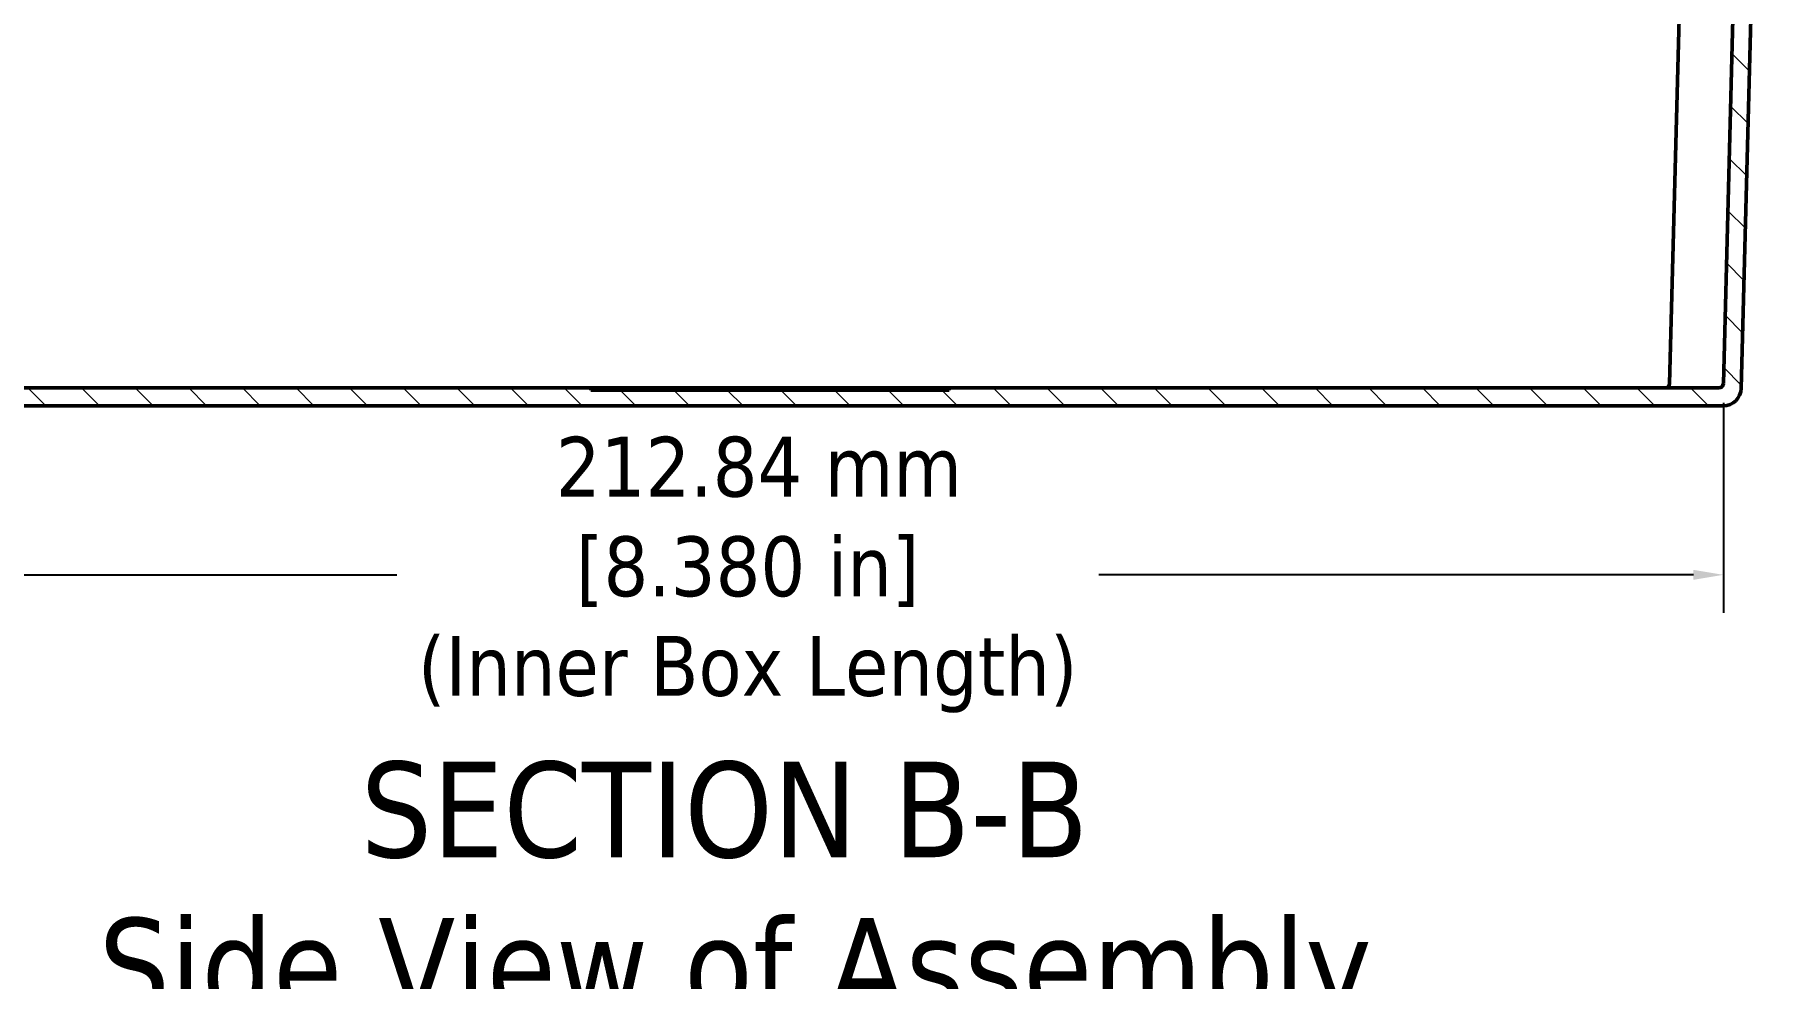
# Model space of a CAD drawing. Header units: millimetres. Extents: x 3 to 1148, y 20 to 725.
# Drawn here: x 136.9 to 329.9, y 259 to 364.3 of the extents above; entities that cross this region are included whole.
import ezdxf

# ---------------------------------------------------------------- set-up
doc = ezdxf.new("R2010")
doc.units = ezdxf.units.MM
doc.header["$LTSCALE"] = 1.333333
for name, color, linetype, lineweight in [('Dimension (ANSI)', 7, 'Continuous', 25), ('Hatch (ANSI)', 7, 'Continuous', 18), ('Symbol (ANSI)', 7, 'Continuous', 25), ('Visible (ANSI)', 7, 'Continuous', 50)]:
    doc.layers.add(name, color=color, linetype=linetype, lineweight=lineweight)
doc.styles.add('Label Text (ANSI)', font='TAHOMA.TTF')
doc.styles.add('Note Text (ANSI)', font='TAHOMA.TTF')
doc.dimstyles.new('Default - mm (ANSI)', dxfattribs={"dimscale": 1.333333, "dimtxt": 5, "dimasz": 2.5, "dimexe": 3.175, "dimexo": 1.6002, "dimgap": 0.8, "dimtad": 0, "dimtih": 1, "dimtoh": 1, "dimrnd": 1e-08, "dimzin": 0, "dimdsep": 46, "dimtxsty": 'Note Text (ANSI)', "dimcen": 0.09, "dimdle": 10, "dimclrd": 256, "dimclre": 256, "dimclrt": 256, "dimadec": 1, "dimazin": 0, "dimtfac": 0.6096, "dimtofl": 0, "dimtmove": 0, "dimatfit": 3, "dimfxl": 0, "dimtolj": 1, "dimtzin": 0, "dimlwd": -1, "dimlwe": -1, "dimarcsym": 0})

# ---------------------------------------------------------------- blocks, each defined once
blk = doc.blocks.new('*D12')
at = {"layer": 'Defpoints', "color": 0}
for p in [(112.52, 325.38), (325.36, 325.38), (325.36, 304.05)]:
    blk.add_point(p, dxfattribs=at)
at = {"layer": 'Dimension (ANSI)'}
for p, q in [((112.52, 323.25), (112.52, 299.82)), ((325.36, 323.25), (325.36, 299.82)), ((115.85, 304.05), (177.27, 304.05)), ((322.02, 304.05), (255.63, 304.05))]:
    blk.add_line(p, q, dxfattribs=at)
for points in [[(115.85, 304.6), (115.85, 303.49), (112.52, 304.05)], [(322.02, 304.6), (322.02, 303.49), (325.36, 304.05)]]:
    blk.add_solid(points, dxfattribs=at)
at = {"layer": 'Dimension (ANSI)', "insert": (216.45, 304.05), "char_height": 6.6667, "attachment_point": 5, "style": 'Note Text (ANSI)'}
blk.add_mtext('\\A1; 212.84 mm\\P[8.380 in]{\\P(Inner Box Length)}', dxfattribs=at)

msp = doc.modelspace()

# ---------------------------------------------------------------- hatches: boundary and pattern name
at = {"layer": 'Hatch (ANSI)'}
h = msp.add_hatch(dxfattribs=at)
h.set_pattern_fill('ANSI31', color=256, scale=33.866667, angle=90, style=0)
h.set_pattern_definition([(135, (0, 0), (-2.99342, -2.99342), [])])
edge = h.paths.add_edge_path()
edge.add_line((198.936, 324.895), (113.015, 324.895))
edge.add_ellipse((113.015, 325.395), major_axis=(0, -0.5), ratio=1, start_angle=271.5, end_angle=360, ccw=False)
edge.add_line((112.515, 325.382), (109.936, 423.895))
edge.add_line((109.936, 423.895), (107.936, 423.895))
edge.add_line((107.936, 423.895), (110.529, 324.843))
edge.add_ellipse((112.529, 324.895), major_axis=(-1.999, -0.052), ratio=1, start_angle=0, end_angle=88.5)
edge.add_line((112.529, 322.895), (325.342, 322.895))
edge.add_ellipse((325.342, 324.895), major_axis=(0, -2), ratio=1, start_angle=0, end_angle=88.5)
edge.add_line((327.342, 324.843), (329.936, 423.895))
edge.add_line((329.936, 423.895), (327.936, 423.895))
edge.add_line((327.936, 423.895), (325.356, 325.382))
edge.add_ellipse((324.856, 325.395), major_axis=(0.5, -0.013), ratio=1, start_angle=271.5, end_angle=360, ccw=False)
edge.add_line((324.856, 324.895), (238.936, 324.895))
edge.add_line((238.936, 324.895), (238.922, 324.645))
edge.add_line((238.922, 324.645), (198.949, 324.645))
edge.add_line((198.949, 324.645), (198.936, 324.895))

# ---------------------------------------------------------------- linework, layer by layer
at = {"layer": 'Visible (ANSI)'}
for p, q in [((327.936, 423.895), (325.356, 325.382)), ((327.342, 324.843), (329.936, 423.895)), ((319.356, 325.382), (321.896, 422.395)), ((198.936, 324.895), (113.015, 324.895)), ((198.949, 324.645), (198.936, 324.895)), ((200.456, 324.895), (198.936, 324.895)), ((238.922, 324.645), (198.949, 324.645)), ((200.456, 324.895), (200.447, 324.645)), ((200.775, 324.895), (200.775, 324.645)), ((201.1, 324.895), (201.109, 324.645)), ((202.618, 324.895), (201.1, 324.895)), ((202.618, 324.895), (202.609, 324.645)), ((202.937, 324.895), (202.937, 324.645)), ((203.809, 324.895), (203.262, 324.895)), ((203.262, 324.895), (203.271, 324.645)), ((203.809, 324.895), (203.801, 324.645)), ((204.128, 324.895), (204.128, 324.645)), ((204.663, 324.895), (204.5, 324.895)), ((206.048, 324.895), (204.663, 324.895)), ((204.663, 324.895), (204.669, 324.645)), ((206.048, 324.895), (206.042, 324.645)), ((206.212, 324.895), (206.048, 324.895)), ((206.212, 324.895), (206.203, 324.645)), ((206.6, 324.895), (206.6, 324.645)), ((207.472, 324.895), (206.925, 324.895)), ((206.925, 324.895), (206.934, 324.645)), ((207.472, 324.895), (207.463, 324.645)), ((207.771, 324.895), (207.771, 324.645)), ((208.072, 324.895), (208.081, 324.645)), ((208.639, 324.895), (208.072, 324.895)), ((208.639, 324.895), (208.63, 324.645)), ((209.096, 324.895), (209.096, 324.645)), ((210.119, 324.895), (209.553, 324.895)), ((210.119, 324.895), (210.111, 324.645)), ((210.416, 324.895), (210.416, 324.645)), ((211.443, 324.895), (210.72, 324.895)), ((210.72, 324.895), (210.728, 324.645)), ((211.443, 324.895), (211.434, 324.645)), ((211.742, 324.895), (211.742, 324.645)), ((212.043, 324.895), (212.052, 324.645)), ((212.61, 324.895), (212.043, 324.895)), ((212.61, 324.895), (212.602, 324.645)), ((213.067, 324.895), (213.067, 324.645)), ((214.091, 324.895), (213.524, 324.895)), ((214.091, 324.895), (214.082, 324.645)), ((214.387, 324.895), (214.387, 324.645)), ((215.282, 324.895), (214.691, 324.895)), ((214.691, 324.895), (214.7, 324.645)), ((215.282, 324.895), (215.273, 324.645)), ((216.952, 324.895), (216.952, 324.645)), ((219.253, 324.895), (218.618, 324.895)), ((218.618, 324.895), (218.627, 324.645)), ((219.253, 324.895), (219.244, 324.645)), ((219.553, 324.895), (219.553, 324.645)), ((219.853, 324.895), (219.862, 324.645)), ((221.178, 324.895), (219.853, 324.895)), ((221.702, 324.895), (221.702, 324.645)), ((222.871, 324.895), (222.06, 324.895)), ((222.06, 324.895), (222.068, 324.645)), ((222.871, 324.895), (222.863, 324.645)), ((224.197, 324.895), (223.299, 324.895)), ((225.26, 324.895), (225.266, 324.645)), ((227.549, 324.895), (225.766, 324.895)), ((225.766, 324.895), (225.775, 324.645)), ((227.549, 324.895), (227.54, 324.645)), ((227.847, 324.895), (227.847, 324.645)), ((228.149, 324.895), (228.158, 324.645)), ((228.716, 324.895), (228.149, 324.895)), ((228.716, 324.895), (228.707, 324.645)), ((229.173, 324.895), (229.173, 324.645)), ((230.196, 324.895), (229.629, 324.895)), ((230.196, 324.895), (230.187, 324.645)), ((230.493, 324.895), (230.493, 324.645)), ((231.52, 324.895), (230.796, 324.895)), ((230.796, 324.895), (230.805, 324.645)), ((231.52, 324.895), (231.511, 324.645)), ((231.844, 324.895), (231.844, 324.645)), ((232.164, 324.895), (232.173, 324.645)), ((233.311, 324.895), (232.164, 324.895)), ((233.311, 324.895), (233.311, 324.645)), ((233.616, 324.895), (233.625, 324.645)), ((234.256, 324.895), (233.851, 324.895)), ((233.851, 324.895), (233.86, 324.645)), ((234.256, 324.895), (234.247, 324.645)), ((235.998, 324.895), (235.997, 324.645)), ((237.22, 324.895), (237.224, 324.645)), ((238.936, 324.895), (237.503, 324.895)), ((237.503, 324.895), (237.512, 324.645)), ((238.936, 324.895), (238.922, 324.645)), ((324.856, 324.895), (238.936, 324.895)), ((112.529, 322.895), (325.342, 322.895))]:
    msp.add_line(p, q, dxfattribs=at)
for centre, radius in [((318.856, 325.395), 0.5), ((324.856, 325.395), 0.5), ((325.342, 324.895), 2)]:
    msp.add_arc(centre, radius, 270, 358.5, dxfattribs=at)
for points, knots in [([(200.775, 324.895), (200.75, 324.895), (200.725, 324.895), (200.677, 324.895), (200.654, 324.895), (200.588, 324.895), (200.551, 324.895), (200.497, 324.895), (200.48, 324.895), (200.459, 324.895), (200.457, 324.895), (200.456, 324.895)], [0, 0, 0, 0, 0.00007243014, 0.00007243014, 0.00014527467, 0.00014527467, 0.00029096374, 0.00029096374, 0.00043665281, 0.00043665281, 0.00058222642, 0.00058222642, 0.00058222642, 0.00058222642]), ([(201.1, 324.895), (201.099, 324.895), (201.097, 324.895), (201.075, 324.895), (201.057, 324.895), (201, 324.895), (200.961, 324.895), (200.895, 324.895), (200.872, 324.895), (200.824, 324.895), (200.8, 324.895), (200.775, 324.895)], [0, 0, 0, 0, 0.00014659432, 0.00014659432, 0.00029328873, 0.00029328873, 0.00043998314, 0.00043998314, 0.00051333034, 0.00051333034, 0.00058625981, 0.00058625981, 0.00058625981, 0.00058625981]), ([(202.937, 324.895), (202.912, 324.895), (202.887, 324.895), (202.841, 324.895), (202.817, 324.895), (202.752, 324.895), (202.714, 324.895), (202.66, 324.895), (202.642, 324.895), (202.621, 324.895), (202.619, 324.895), (202.618, 324.895)], [0, 0, 0, 0, 0.00007182345, 0.00007182345, 0.00014404695, 0.00014404695, 0.00028849394, 0.00028849394, 0.00043294094, 0.00043294094, 0.00057726615, 0.00057726615, 0.00057726615, 0.00057726615]), ([(203.262, 324.895), (203.261, 324.895), (203.259, 324.895), (203.237, 324.895), (203.22, 324.895), (203.163, 324.895), (203.124, 324.895), (203.058, 324.895), (203.035, 324.895), (202.987, 324.895), (202.962, 324.895), (202.937, 324.895)], [0, 0, 0, 0, 0.00014774393, 0.00014774393, 0.00029558327, 0.00029558327, 0.00044342261, 0.00044342261, 0.00051734228, 0.00051734228, 0.00059085747, 0.00059085747, 0.00059085747, 0.00059085747]), ([(204.128, 324.895), (204.107, 324.895), (204.087, 324.895), (204.047, 324.895), (204.028, 324.895), (203.972, 324.895), (203.938, 324.895), (203.879, 324.895), (203.854, 324.895), (203.827, 324.895), (203.82, 324.895), (203.812, 324.895), (203.811, 324.895), (203.809, 324.895)], [0, 0, 0, 0, 0.00005977349, 0.00005977349, 0.00011995162, 0.00011995162, 0.00024030789, 0.00024030789, 0.00036066416, 0.00036066416, 0.00042084229, 0.00042084229, 0.00048059143, 0.00048059143, 0.00048059143, 0.00048059143]), ([(204.5, 324.895), (204.463, 324.895), (204.425, 324.895), (204.361, 324.895), (204.348, 324.895), (204.315, 324.895), (204.295, 324.895), (204.251, 324.895), (204.227, 324.895), (204.178, 324.895), (204.153, 324.895), (204.128, 324.895)], [0, 0, 0, 0, 0.00030245948, 0.00030245948, 0.0003780818, 0.0003780818, 0.00045370412, 0.00045370412, 0.00052932644, 0.00052932644, 0.00060453591, 0.00060453591, 0.00060453591, 0.00060453591]), ([(206.6, 324.895), (206.574, 324.895), (206.548, 324.895), (206.499, 324.895), (206.475, 324.895), (206.43, 324.895), (206.41, 324.895), (206.373, 324.895), (206.358, 324.895), (206.317, 324.895), (206.296, 324.895), (206.253, 324.895), (206.233, 324.895), (206.212, 324.895)], [0, 0, 0, 0, 0.00007593969, 0.00007593969, 0.00015228465, 0.00015228465, 0.00022862962, 0.00022862962, 0.00030497458, 0.00030497458, 0.00045766451, 0.00045766451, 0.0006101705, 0.0006101705, 0.0006101705, 0.0006101705]), ([(206.925, 324.895), (206.923, 324.895), (206.922, 324.895), (206.914, 324.895), (206.907, 324.895), (206.879, 324.895), (206.853, 324.895), (206.794, 324.895), (206.759, 324.895), (206.702, 324.895), (206.682, 324.895), (206.642, 324.895), (206.621, 324.895), (206.6, 324.895)], [0, 0, 0, 0, 0.00006060092, 0.00006060092, 0.00012157837, 0.00012157837, 0.00024353329, 0.00024353329, 0.00036548821, 0.00036548821, 0.00042646566, 0.00042646566, 0.00048704212, 0.00048704212, 0.00048704212, 0.00048704212]), ([(207.771, 324.895), (207.747, 324.895), (207.725, 324.895), (207.681, 324.895), (207.659, 324.895), (207.598, 324.895), (207.563, 324.895), (207.511, 324.895), (207.494, 324.895), (207.475, 324.895), (207.473, 324.895), (207.472, 324.895)], [0, 0, 0, 0, 0.00006691433, 0.00006691433, 0.00013426707, 0.00013426707, 0.00026897255, 0.00026897255, 0.00040367803, 0.00040367803, 0.00053824673, 0.00053824673, 0.00053824673, 0.00053824673]), ([(208.072, 324.895), (208.071, 324.895), (208.068, 324.895), (208.049, 324.895), (208.033, 324.895), (207.98, 324.895), (207.945, 324.895), (207.883, 324.895), (207.861, 324.895), (207.817, 324.895), (207.794, 324.895), (207.771, 324.895)], [0, 0, 0, 0, 0.00013697365, 0.00013697365, 0.00027407481, 0.00027407481, 0.00041117597, 0.00041117597, 0.00047972654, 0.00047972654, 0.00054783383, 0.00054783383, 0.00054783383, 0.00054783383]), ([(209.096, 324.895), (209.062, 324.895), (209.029, 324.895), (208.965, 324.895), (208.933, 324.895), (208.876, 324.895), (208.85, 324.895), (208.802, 324.895), (208.782, 324.895), (208.732, 324.895), (208.71, 324.895), (208.673, 324.895), (208.657, 324.895), (208.639, 324.895)], [0, 0, 0, 0, 0.00009891882, 0.00009891882, 0.00019810836, 0.00019810836, 0.00029729789, 0.00029729789, 0.00039648743, 0.00039648743, 0.0005948665, 0.0005948665, 0.00079315767, 0.00079315767, 0.00079315767, 0.00079315767]), ([(209.553, 324.895), (209.536, 324.895), (209.519, 324.895), (209.481, 324.895), (209.464, 324.895), (209.412, 324.895), (209.39, 324.895), (209.344, 324.895), (209.318, 324.895), (209.26, 324.895), (209.228, 324.895), (209.163, 324.895), (209.13, 324.895), (209.096, 324.895)], [0, 0, 0, 0, 0.00020081167, 0.00020081167, 0.00040162333, 0.00040162333, 0.00050202917, 0.00050202917, 0.000602435, 0.000602435, 0.00070284084, 0.00070284084, 0.00080297378, 0.00080297378, 0.00080297378, 0.00080297378]), ([(210.416, 324.895), (210.393, 324.895), (210.37, 324.895), (210.326, 324.895), (210.305, 324.895), (210.245, 324.895), (210.21, 324.895), (210.158, 324.895), (210.142, 324.895), (210.123, 324.895), (210.121, 324.895), (210.119, 324.895)], [0, 0, 0, 0, 0.00006683175, 0.00006683175, 0.00013410547, 0.00013410547, 0.00026865291, 0.00026865291, 0.00040320035, 0.00040320035, 0.0005376178, 0.0005376178, 0.0005376178, 0.0005376178]), ([(210.72, 324.895), (210.718, 324.895), (210.716, 324.895), (210.696, 324.895), (210.68, 324.895), (210.627, 324.895), (210.591, 324.895), (210.529, 324.895), (210.507, 324.895), (210.462, 324.895), (210.439, 324.895), (210.416, 324.895)], [0, 0, 0, 0, 0.00013714472, 0.00013714472, 0.00027442184, 0.00027442184, 0.00041169896, 0.00041169896, 0.00048033752, 0.00048033752, 0.00054852863, 0.00054852863, 0.00054852863, 0.00054852863]), ([(211.742, 324.895), (211.719, 324.895), (211.696, 324.895), (211.652, 324.895), (211.63, 324.895), (211.569, 324.895), (211.534, 324.895), (211.482, 324.895), (211.466, 324.895), (211.447, 324.895), (211.445, 324.895), (211.443, 324.895)], [0, 0, 0, 0, 0.00006691433, 0.00006691433, 0.00013426707, 0.00013426707, 0.00026897255, 0.00026897255, 0.00040367803, 0.00040367803, 0.00053824673, 0.00053824673, 0.00053824673, 0.00053824673]), ([(212.043, 324.895), (212.042, 324.895), (212.04, 324.895), (212.02, 324.895), (212.004, 324.895), (211.951, 324.895), (211.916, 324.895), (211.855, 324.895), (211.833, 324.895), (211.788, 324.895), (211.765, 324.895), (211.742, 324.895)], [0, 0, 0, 0, 0.00013697365, 0.00013697365, 0.00027407481, 0.00027407481, 0.00041117597, 0.00041117597, 0.00047972654, 0.00047972654, 0.00054783383, 0.00054783383, 0.00054783383, 0.00054783383]), ([(213.067, 324.895), (213.033, 324.895), (213, 324.895), (212.936, 324.895), (212.905, 324.895), (212.847, 324.895), (212.821, 324.895), (212.774, 324.895), (212.753, 324.895), (212.703, 324.895), (212.681, 324.895), (212.644, 324.895), (212.628, 324.895), (212.61, 324.895)], [0, 0, 0, 0, 0.00009891882, 0.00009891882, 0.00019810836, 0.00019810836, 0.00029729789, 0.00029729789, 0.00039648743, 0.00039648743, 0.0005948665, 0.0005948665, 0.00079315767, 0.00079315767, 0.00079315767, 0.00079315767]), ([(213.524, 324.895), (213.507, 324.895), (213.49, 324.895), (213.452, 324.895), (213.435, 324.895), (213.383, 324.895), (213.361, 324.895), (213.315, 324.895), (213.289, 324.895), (213.231, 324.895), (213.199, 324.895), (213.134, 324.895), (213.101, 324.895), (213.067, 324.895)], [0, 0, 0, 0, 0.00020081167, 0.00020081167, 0.00040162333, 0.00040162333, 0.00050202917, 0.00050202917, 0.000602435, 0.000602435, 0.00070284084, 0.00070284084, 0.00080297378, 0.00080297378, 0.00080297378, 0.00080297378]), ([(214.387, 324.895), (214.364, 324.895), (214.341, 324.895), (214.298, 324.895), (214.276, 324.895), (214.216, 324.895), (214.181, 324.895), (214.13, 324.895), (214.113, 324.895), (214.094, 324.895), (214.092, 324.895), (214.091, 324.895)], [0, 0, 0, 0, 0.00006683175, 0.00006683175, 0.00013410547, 0.00013410547, 0.00026865291, 0.00026865291, 0.00040320035, 0.00040320035, 0.0005376178, 0.0005376178, 0.0005376178, 0.0005376178]), ([(214.691, 324.895), (214.689, 324.895), (214.687, 324.895), (214.667, 324.895), (214.651, 324.895), (214.598, 324.895), (214.562, 324.895), (214.5, 324.895), (214.478, 324.895), (214.434, 324.895), (214.411, 324.895), (214.387, 324.895)], [0, 0, 0, 0, 0.00013714472, 0.00013714472, 0.00027442184, 0.00027442184, 0.00041169896, 0.00041169896, 0.00048033752, 0.00048033752, 0.00054852863, 0.00054852863, 0.00054852863, 0.00054852863]), ([(216.952, 324.895), (216.894, 324.895), (216.837, 324.895), (216.723, 324.895), (216.666, 324.895), (216.496, 324.895), (216.384, 324.895), (216.169, 324.895), (216.066, 324.895), (215.874, 324.895), (215.787, 324.895), (215.633, 324.895), (215.567, 324.895), (215.457, 324.895), (215.413, 324.895), (215.345, 324.895), (215.321, 324.895), (215.297, 324.895), (215.291, 324.895), (215.284, 324.895), (215.283, 324.895), (215.282, 324.895)], [0, 0, 0, 0, 0.0001710671, 0.0001710671, 0.0003423179, 0.0003423179, 0.0006848196, 0.0006848196, 0.0010273213, 0.0010273213, 0.0013698229, 0.0013698229, 0.0017123246, 0.0017123246, 0.0020548263, 0.0020548263, 0.002397328, 0.002397328, 0.0025685788, 0.0025685788, 0.002739656, 0.002739656, 0.002739656, 0.002739656]), ([(218.618, 324.895), (218.616, 324.895), (218.611, 324.895), (218.581, 324.895), (218.557, 324.895), (218.456, 324.895), (218.345, 324.895), (218.115, 324.895), (218.028, 324.895), (217.837, 324.895), (217.734, 324.895), (217.52, 324.895), (217.408, 324.895), (217.238, 324.895), (217.181, 324.895), (217.067, 324.895), (217.01, 324.895), (216.952, 324.895)], [0, 0, 0, 0, 0.0003424781, 0.0003424781, 0.0006850849, 0.0006850849, 0.0013702984, 0.0013702984, 0.0017129052, 0.0017129052, 0.002055512, 0.002055512, 0.0023981188, 0.0023981188, 0.0025694222, 0.0025694222, 0.0027405415, 0.0027405415, 0.0027405415, 0.0027405415]), ([(219.553, 324.895), (219.53, 324.895), (219.507, 324.895), (219.462, 324.895), (219.441, 324.895), (219.38, 324.895), (219.344, 324.895), (219.293, 324.895), (219.277, 324.895), (219.257, 324.895), (219.255, 324.895), (219.253, 324.895)], [0, 0, 0, 0, 0.00006787784, 0.00006787784, 0.00013616756, 0.00013616756, 0.00027274698, 0.00027274698, 0.0004093264, 0.0004093264, 0.00054577076, 0.00054577076, 0.00054577076, 0.00054577076]), ([(219.853, 324.895), (219.852, 324.895), (219.85, 324.895), (219.83, 324.895), (219.813, 324.895), (219.761, 324.895), (219.726, 324.895), (219.665, 324.895), (219.644, 324.895), (219.6, 324.895), (219.577, 324.895), (219.553, 324.895)], [0, 0, 0, 0, 0.0001369252, 0.0001369252, 0.00027399475, 0.00027399475, 0.0004110643, 0.0004110643, 0.00047959908, 0.00047959908, 0.00054771895, 0.00054771895, 0.00054771895, 0.00054771895]), ([(221.702, 324.895), (221.673, 324.895), (221.644, 324.895), (221.587, 324.895), (221.559, 324.895), (221.479, 324.895), (221.432, 324.895), (221.348, 324.895), (221.311, 324.895), (221.244, 324.895), (221.211, 324.895), (221.178, 324.895)], [0, 0, 0, 0, 0.00008557777, 0.00008557777, 0.00017151665, 0.00017151665, 0.00034339439, 0.00034339439, 0.00051527213, 0.00051527213, 0.00068707994, 0.00068707994, 0.00068707994, 0.00068707994]), ([(222.06, 324.895), (222.058, 324.895), (222.056, 324.895), (222.034, 324.895), (222.015, 324.895), (221.969, 324.895), (221.951, 324.895), (221.909, 324.895), (221.886, 324.895), (221.836, 324.895), (221.81, 324.895), (221.757, 324.895), (221.73, 324.895), (221.702, 324.895)], [0, 0, 0, 0, 0.00016098414, 0.00016098414, 0.00032207089, 0.00032207089, 0.00040261426, 0.00040261426, 0.00048315763, 0.00048315763, 0.000563701, 0.000563701, 0.00064388515, 0.00064388515, 0.00064388515, 0.00064388515]), ([(223.299, 324.895), (223.267, 324.895), (223.235, 324.895), (223.172, 324.895), (223.141, 324.895), (223.08, 324.895), (223.05, 324.895), (222.996, 324.895), (222.972, 324.895), (222.931, 324.895), (222.916, 324.895), (222.895, 324.895), (222.889, 324.895), (222.875, 324.895), (222.872, 324.895), (222.871, 324.895)], [0, 0, 0, 0, 0.00009295554, 0.00009295554, 0.00018597626, 0.00018597626, 0.00027899698, 0.00027899698, 0.00037201771, 0.00037201771, 0.00046503843, 0.00046503843, 0.00055805915, 0.00055805915, 0.00074403307, 0.00074403307, 0.00074403307, 0.00074403307]), ([(225.26, 324.895), (225.224, 324.895), (225.187, 324.895), (225.109, 324.895), (225.068, 324.895), (224.942, 324.895), (224.853, 324.895), (224.578, 324.895), (224.386, 324.895), (224.197, 324.895)], [0, 0, 0, 0, 0.0001410365, 0.0001410365, 0.0002823748, 0.0002823748, 0.0005650515, 0.0005650515, 0.0011303561, 0.0011303561, 0.0011303561, 0.0011303561]), ([(225.766, 324.895), (225.765, 324.895), (225.764, 324.895), (225.757, 324.895), (225.752, 324.895), (225.727, 324.895), (225.702, 324.895), (225.624, 324.895), (225.57, 324.895), (225.469, 324.895), (225.431, 324.895), (225.351, 324.895), (225.306, 324.895), (225.26, 324.895)], [0, 0, 0, 0, 0.0001892542, 0.0001892542, 0.0003786123, 0.0003786123, 0.0007573284, 0.0007573284, 0.0011360445, 0.0011360445, 0.0013254025, 0.0013254025, 0.0015144573, 0.0015144573, 0.0015144573, 0.0015144573]), ([(227.847, 324.895), (227.824, 324.895), (227.802, 324.895), (227.758, 324.895), (227.736, 324.895), (227.675, 324.895), (227.64, 324.895), (227.588, 324.895), (227.571, 324.895), (227.552, 324.895), (227.55, 324.895), (227.549, 324.895)], [0, 0, 0, 0, 0.00006691433, 0.00006691433, 0.00013426707, 0.00013426707, 0.00026897255, 0.00026897255, 0.00040367803, 0.00040367803, 0.00053824673, 0.00053824673, 0.00053824673, 0.00053824673]), ([(228.149, 324.895), (228.148, 324.895), (228.145, 324.895), (228.126, 324.895), (228.11, 324.895), (228.057, 324.895), (228.022, 324.895), (227.96, 324.895), (227.938, 324.895), (227.894, 324.895), (227.871, 324.895), (227.847, 324.895)], [0, 0, 0, 0, 0.00013697365, 0.00013697365, 0.00027407481, 0.00027407481, 0.00041117597, 0.00041117597, 0.00047972654, 0.00047972654, 0.00054783383, 0.00054783383, 0.00054783383, 0.00054783383]), ([(229.173, 324.895), (229.139, 324.895), (229.106, 324.895), (229.041, 324.895), (229.01, 324.895), (228.953, 324.895), (228.927, 324.895), (228.879, 324.895), (228.859, 324.895), (228.809, 324.895), (228.786, 324.895), (228.75, 324.895), (228.734, 324.895), (228.716, 324.895)], [0, 0, 0, 0, 0.00009891882, 0.00009891882, 0.00019810836, 0.00019810836, 0.00029729789, 0.00029729789, 0.00039648743, 0.00039648743, 0.0005948665, 0.0005948665, 0.00079315767, 0.00079315767, 0.00079315767, 0.00079315767]), ([(229.629, 324.895), (229.613, 324.895), (229.596, 324.895), (229.558, 324.895), (229.541, 324.895), (229.489, 324.895), (229.467, 324.895), (229.421, 324.895), (229.395, 324.895), (229.337, 324.895), (229.305, 324.895), (229.24, 324.895), (229.207, 324.895), (229.173, 324.895)], [0, 0, 0, 0, 0.00020081167, 0.00020081167, 0.00040162333, 0.00040162333, 0.00050202917, 0.00050202917, 0.000602435, 0.000602435, 0.00070284084, 0.00070284084, 0.00080297378, 0.00080297378, 0.00080297378, 0.00080297378]), ([(230.493, 324.895), (230.47, 324.895), (230.447, 324.895), (230.403, 324.895), (230.382, 324.895), (230.322, 324.895), (230.287, 324.895), (230.235, 324.895), (230.219, 324.895), (230.2, 324.895), (230.198, 324.895), (230.196, 324.895)], [0, 0, 0, 0, 0.00006683175, 0.00006683175, 0.00013410547, 0.00013410547, 0.00026865291, 0.00026865291, 0.00040320035, 0.00040320035, 0.0005376178, 0.0005376178, 0.0005376178, 0.0005376178]), ([(230.796, 324.895), (230.795, 324.895), (230.793, 324.895), (230.773, 324.895), (230.757, 324.895), (230.704, 324.895), (230.668, 324.895), (230.606, 324.895), (230.584, 324.895), (230.539, 324.895), (230.516, 324.895), (230.493, 324.895)], [0, 0, 0, 0, 0.00013714472, 0.00013714472, 0.00027442184, 0.00027442184, 0.00041169896, 0.00041169896, 0.00048033752, 0.00048033752, 0.00054852863, 0.00054852863, 0.00054852863, 0.00054852863]), ([(231.844, 324.895), (231.818, 324.895), (231.794, 324.895), (231.746, 324.895), (231.723, 324.895), (231.657, 324.895), (231.619, 324.895), (231.562, 324.895), (231.546, 324.895), (231.523, 324.895), (231.521, 324.895), (231.52, 324.895)], [0, 0, 0, 0, 0.00007251251, 0.00007251251, 0.00014536879, 0.00014536879, 0.00029108135, 0.00029108135, 0.00043679391, 0.00043679391, 0.00058241593, 0.00058241593, 0.00058241593, 0.00058241593]), ([(232.164, 324.895), (232.163, 324.895), (232.161, 324.895), (232.141, 324.895), (232.124, 324.895), (232.068, 324.895), (232.03, 324.895), (231.964, 324.895), (231.941, 324.895), (231.893, 324.895), (231.869, 324.895), (231.844, 324.895)], [0, 0, 0, 0, 0.00014706421, 0.00014706421, 0.00029423897, 0.00029423897, 0.00044141374, 0.00044141374, 0.00051500112, 0.00051500112, 0.00058824196, 0.00058824196, 0.00058824196, 0.00058824196]), ([(233.616, 324.895), (233.616, 324.895), (233.615, 324.895), (233.608, 324.895), (233.603, 324.895), (233.58, 324.895), (233.556, 324.895), (233.497, 324.895), (233.461, 324.895), (233.388, 324.895), (233.35, 324.895), (233.311, 324.895)], [0, 0, 0, 0, 0.00005537709, 0.00005537709, 0.00011109768, 0.00011109768, 0.00022253887, 0.00022253887, 0.00033398005, 0.00033398005, 0.00044532901, 0.00044532901, 0.00044532901, 0.00044532901]), ([(233.851, 324.895), (233.851, 324.895), (233.85, 324.895), (233.843, 324.895), (233.837, 324.895), (233.813, 324.895), (233.788, 324.895), (233.726, 324.895), (233.689, 324.895), (233.64, 324.895), (233.628, 324.895), (233.616, 324.895)], [0, 0, 0, 0, 0.00005679486, 0.00005679486, 0.00011395293, 0.00011395293, 0.00022826906, 0.00022826906, 0.0003425852, 0.0003425852, 0.00037745247, 0.00037745247, 0.00037745247, 0.00037745247]), ([(235.998, 324.895), (235.939, 324.895), (235.881, 324.895), (235.764, 324.895), (235.707, 324.895), (235.534, 324.895), (235.42, 324.895), (235.09, 324.895), (234.886, 324.895), (234.559, 324.895), (234.439, 324.895), (234.324, 324.895), (234.298, 324.895), (234.272, 324.895), (234.265, 324.895), (234.258, 324.895), (234.257, 324.895), (234.256, 324.895)], [0, 0, 0, 0, 0.0001741544, 0.0001741544, 0.0003484708, 0.0003484708, 0.0006971036, 0.0006971036, 0.0013943692, 0.0013943692, 0.0020916348, 0.0020916348, 0.0024402676, 0.0024402676, 0.002614584, 0.002614584, 0.0027887184, 0.0027887184, 0.0027887184, 0.0027887184]), ([(237.22, 324.895), (237.172, 324.895), (237.125, 324.895), (237.029, 324.895), (236.981, 324.895), (236.833, 324.895), (236.732, 324.895), (236.527, 324.895), (236.422, 324.895), (236.263, 324.895), (236.21, 324.895), (236.104, 324.895), (236.051, 324.895), (235.998, 324.895)], [0, 0, 0, 0, 0.0001588743, 0.0001588743, 0.0003179879, 0.0003179879, 0.0006362152, 0.0006362152, 0.0009544424, 0.0009544424, 0.0011135561, 0.0011135561, 0.0012725075, 0.0012725075, 0.0012725075, 0.0012725075]), ([(237.503, 324.895), (237.503, 324.895), (237.501, 324.895), (237.486, 324.895), (237.47, 324.895), (237.417, 324.895), (237.381, 324.895), (237.304, 324.895), (237.262, 324.895), (237.22, 324.895)], [0, 0, 0, 0, 0.00014582426, 0.00014582426, 0.00029168065, 0.00029168065, 0.00043753704, 0.00043753704, 0.00058315541, 0.00058315541, 0.00058315541, 0.00058315541])]:
    msp.add_open_spline(points, degree=3, knots=knots, dxfattribs=at)

# ---------------------------------------------------------------- texts
at = {"layer": 'Symbol (ANSI)', "insert": (173.244, 272.338), "char_height": 10.66667, "attachment_point": 7, "line_spacing_factor": 2.880736, "style": 'Label Text (ANSI)'}
msp.add_mtext('SECTION B-B', dxfattribs=at)
at = {"layer": 'Symbol (ANSI)', "insert": (143.989, 252.053), "char_height": 10.66667, "attachment_point": 7, "style": 'Label Text (ANSI)'}
msp.add_mtext('Side View of Assembly', dxfattribs=at)

# ---------------------------------------------------------------- dimensions: what is measured, and where the dimension line sits
at = {"layer": 'Dimension (ANSI)'}
dim = msp.add_linear_dim(base=(325.356, 304.049), p1=(112.515, 325.382), p2=(325.356, 325.382), angle=180, text=' <> mm\\X[8.380 in]{\\P(Inner Box Length)}', dimstyle='Default - mm (ANSI)', override={"dimtih": 0, "dimtoh": 0, "dimdec": 2, "dimpost": '', "dimtp": 0, "dimtm": 0, "dimtdec": 2, "dimatfit": 1}, dxfattribs=at)
dim.commit()
dim.dimension.update_dxf_attribs({"geometry": '*D12', "text_midpoint": (216.449, 304.049), "dimtype": 160})

doc.saveas('drawing.dxf')
